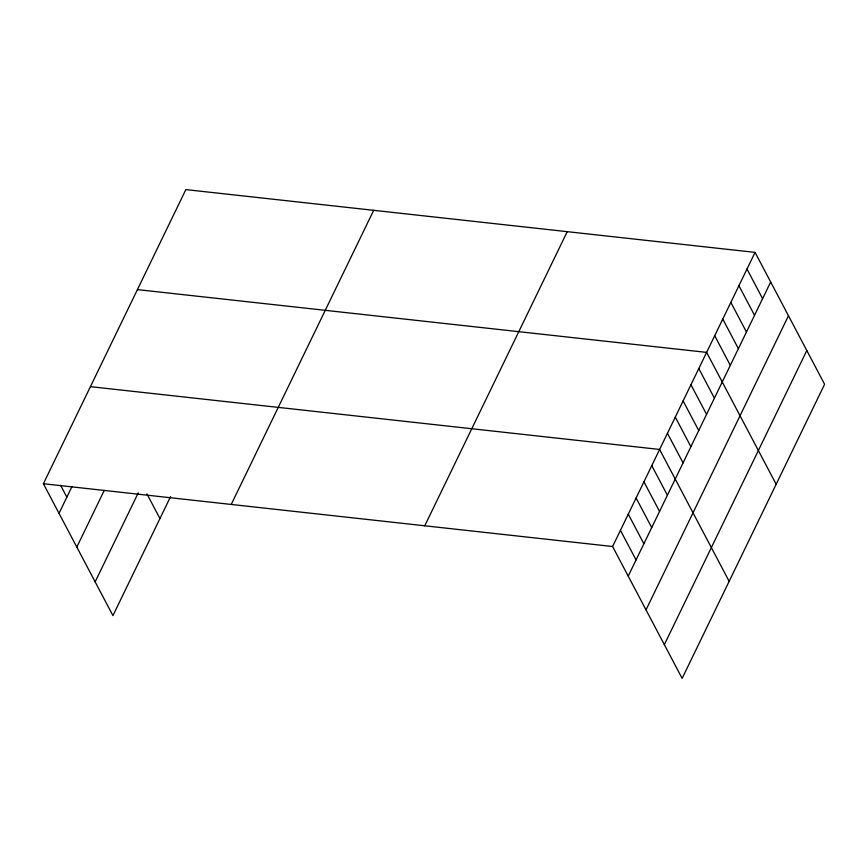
<?xml version="1.0" encoding="UTF-8"?>
<svg xmlns="http://www.w3.org/2000/svg" width="868" height="868" viewBox="0 0 868 868"><rect width="100%" height="100%" fill="white"/><g stroke="black" fill="none" stroke-linecap="round" stroke-linejoin="round"><path stroke-width="1.3" d="M170.584 496.604L112.938 615.618L43.4 483.726L185.861 189.604L755.062 252.382L824.6 384.274L682.139 678.396L612.602 546.514L755.062 252.382M59.013 513.335L71.881 486.764M76.807 547.09L104.236 490.474M95.144 581.864L138.24 492.894M231.235 504.449L373.696 210.316M424.767 525.791L567.227 231.669M628.215 576.124L770.675 282.002M646.009 609.879L788.47 315.746M664.345 644.653L806.806 350.52M137.426 289.608L706.628 352.386L776.166 484.279M90.413 386.661L659.615 449.45L729.153 581.332M43.4 483.726L612.602 546.514M746.99 269.047L762.603 298.668M738.918 285.724L754.531 315.334M730.845 302.389L746.458 331.999M722.773 319.055L738.386 348.665M714.7 335.721L730.313 365.33M698.794 368.564L714.407 398.173M690.95 384.741L706.563 414.351M683.116 400.918L698.729 430.528M675.282 417.096L690.895 446.705M667.449 433.273L683.062 462.883M651.781 465.628L667.394 495.237M643.937 481.805L659.55 511.415M636.103 497.982L651.716 527.592M628.269 514.16L643.882 543.769M620.436 530.337L636.049 559.947M146.898 493.805L159.951 518.554M60.608 485.32L66.847 497.158"/></g></svg>
